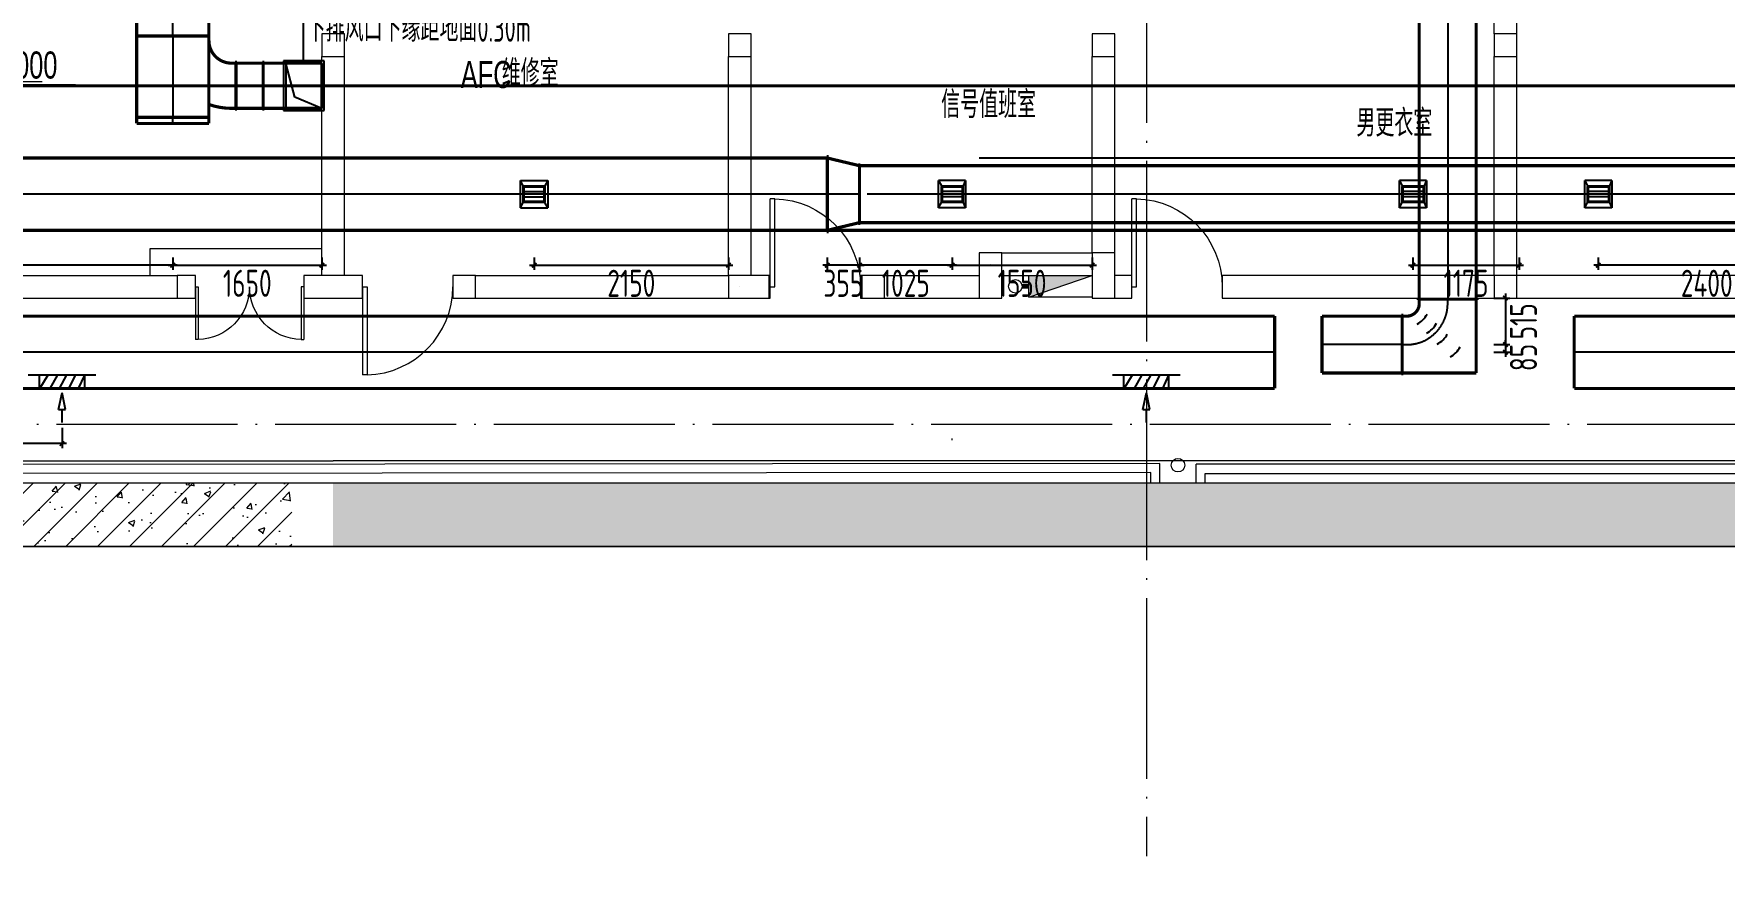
# Model space of a CAD drawing. Extents: x 4 to 13611208, y -605838 to 574722.
# Drawn here: x 13271084 to 13289792, y 179717 to 189185 of the extents above; entities that cross this region are included whole.
import ezdxf

# ---------------------------------------------------------------- set-up
doc = ezdxf.new("R2010")
doc.units = 0
doc.header["$LTSCALE"] = 1000
doc.header["$MEASUREMENT"] = 0
doc.linetypes.add('CENTER2', pattern=[28.575, 19.05, -3.175, 3.175, -3.175])
doc.linetypes.add('DOTE', pattern=[2.42, 2, -0.2, 0.02, -0.2])
for name, color, linetype in [('DUCT-D-S中心线', 5, 'CENTER2'), ('DUCT-D-S管', 130, 'Continuous'), ('DUCT-K-P中心线', 5, 'CENTER2'), ('DUCT-K-P标注', 7, 'Continuous'), ('DUCT-K-P法兰', 2, 'Continuous'), ('DUCT-K-P管', 191, 'Continuous'), ('DUCT-K-P管端线', 2, 'Continuous'), ('DUCT-K-P风口', 7, 'Continuous'), ('DUCT-K-S标注', 7, 'Continuous'), ('DUCT-X-P中心线', 5, 'CENTER2'), ('DUCT-X-P标注', 7, 'Continuous'), ('DUCT-X-P法兰', 2, 'Continuous'), ('DUCT-X-P管', 31, 'Continuous'), ('DUCT-X-P管端线', 2, 'Continuous'), ('DUCT-X-P风口', 7, 'Continuous'), ('DUCT-X-YP中心线', 5, 'CENTER2'), ('DUCT-X-YP标注', 7, 'Continuous'), ('DUCT-X-YP管', 31, 'Continuous'), ('Hvac-Hide', 8, 'Continuous')]:
    doc.layers.add(name, color=color, linetype=linetype)
doc.layers.add('建筑底图', color=8, linetype='Continuous', lineweight=13)
doc.styles.add('C', font='HZTXT_E', dxfattribs={"width": 0.7, "bigfont": 'HZTXT'})
doc.styles.add('du', font='gbenor.shx', dxfattribs={"width": 0.8, "bigfont": 'hztxt.shx'})
doc.dimstyles.new('67', dxfattribs={"dimscale": 100, "dimtxt": 3, "dimasz": 0.5, "dimexe": 0.5, "dimexo": 2, "dimgap": 0.5, "dimtad": 2, "dimdec": 0, "dimrnd": 5, "dimzin": 0, "dimdsep": 46, "dimtxsty": 'du', "dimblk": 'ARCHTICK', "dimcen": 0, "dimdle": 0.5, "dimclrd": 256, "dimclre": 256, "dimclrt": 256, "dimazin": 0, "dimtfac": 1, "dimtdec": 0, "dimtix": 1, "dimtmove": 2, "dimatfit": 3, "dimfxl": 100, "dimtolj": 1, "dimtzin": 0, "dimlwd": -1, "dimlwe": -1, "dimarcsym": 0})

# ---------------------------------------------------------------- blocks, each defined once
blk = doc.blocks.new('3#消火栓')
at = {"ltscale": 3.5}
blk.add_hatch(color=256, dxfattribs=at).paths.add_polyline_path([(-350, 240), (-350, 0), (350, 240)])
blk.add_line((-350, 0), (350, 240))
blk.add_lwpolyline([(-350, 240), (350, 240), (350, 0), (-350, 0)], close=True)
at = {"const_width": 50}
blk.add_lwpolyline([(-350, 120), (-425, 120)], dxfattribs=at)
blk.add_circle((-500, 120), 75)
blk = doc.blocks.new('$DorLib2D$00000001')
for p, q in [((0.45, 0.975), (0.5, 0.975)), ((0.45, 0), (0.45, 0.975)), ((0.5, 0), (0.5, 0.975)), ((0.5, 0), (0.45, 0))]:
    blk.add_line(p, q)
at = {"lineweight": 13}
blk.add_arc((0.475, 0), 0.975, 91.4693, 180, dxfattribs=at)
blk = doc.blocks.new('_FZH')
blk.add_lwpolyline([(-0.5, -0.5), (0.5, -0.5), (0.5, 0.5), (-0.5, 0.5)], close=True)
blk = doc.blocks.new('$DorLib2D$00000002')
for p, q in [((-0.5, 0), (-0.5, 0.4875)), ((-0.475, 0.4875), (-0.5, 0.4875)), ((-0.475, 0), (-0.475, 0.4875)), ((0.475, 0), (0.475, 0.4875)), ((0.475, 0.4875), (0.5, 0.4875)), ((0.5, 0), (0.5, 0.4875)), ((-0.5, 0), (-0.475, 0)), ((0.5, 0), (0.475, 0))]:
    blk.add_line(p, q)
at = {"lineweight": 13}
for centre, start, end in [((-0.4875, 0), 0, 88.53072), ((0.4875, 0), 91.46928, 180)]:
    blk.add_arc(centre, 0.4875, start, end, dxfattribs=at)
blk = doc.blocks.new('_ArchTick')
at = {"color": 0, "linetype": 'ByBlock', "const_width": 0.4}
blk.add_lwpolyline([(-0.5, -0.5), (0.5, 0.5)], dxfattribs=at)
blk = doc.blocks.new('*D432')
at = {"layer": 'DUCT-K-S标注', "transparency": 16777216}
for p, q in [((13286347, 186707), (13286347, 186573)), ((13287522, 186707), (13287522, 186573)), ((13286297, 186623), (13287572, 186623))]:
    blk.add_line(p, q, dxfattribs=at)
at = {"layer": 'DUCT-K-S标注', "transparency": 16777216, "xscale": 50, "yscale": 50, "zscale": 50, "rotation": 180}
blk.add_blockref('_ArchTick', (13286347, 186623), dxfattribs=at)
at = {"layer": 'DUCT-K-S标注', "transparency": 16777216, "xscale": 50, "yscale": 50, "zscale": 50}
blk.add_blockref('_ArchTick', (13287522, 186623), dxfattribs=at)
at = {"layer": 'DUCT-K-S标注', "transparency": 16777216, "insert": (13286935, 186423), "char_height": 300, "attachment_point": 5, "style": 'du'}
blk.add_mtext('\\A1;1175', dxfattribs=at)
blk = doc.blocks.new('*D433')
at = {"layer": 'DUCT-K-S标注', "transparency": 16777216}
for p, q in [((13281247, 186707), (13281247, 186573)), ((13282797, 186707), (13282797, 186573)), ((13281197, 186623), (13282847, 186623))]:
    blk.add_line(p, q, dxfattribs=at)
at = {"layer": 'DUCT-K-S标注', "transparency": 16777216, "xscale": 50, "yscale": 50, "zscale": 50, "rotation": 180}
blk.add_blockref('_ArchTick', (13281247, 186623), dxfattribs=at)
at = {"layer": 'DUCT-K-S标注', "transparency": 16777216, "xscale": 50, "yscale": 50, "zscale": 50}
blk.add_blockref('_ArchTick', (13282797, 186623), dxfattribs=at)
at = {"layer": 'DUCT-K-S标注', "transparency": 16777216, "insert": (13282022, 186423), "char_height": 300, "attachment_point": 5, "style": 'du'}
blk.add_mtext('\\A1;1550', dxfattribs=at)
blk = doc.blocks.new('*D434')
at = {"layer": 'DUCT-K-S标注', "transparency": 16777216}
for p, q in [((13280223, 186707), (13280223, 186573)), ((13281247, 186707), (13281247, 186573)), ((13281297, 186623), (13280173, 186623))]:
    blk.add_line(p, q, dxfattribs=at)
at = {"layer": 'DUCT-K-S标注', "transparency": 16777216, "xscale": 50, "yscale": 50, "zscale": 50, "rotation": 180}
blk.add_blockref('_ArchTick', (13280223, 186623), dxfattribs=at)
at = {"layer": 'DUCT-K-S标注', "transparency": 16777216, "xscale": 50, "yscale": 50, "zscale": 50}
blk.add_blockref('_ArchTick', (13281247, 186623), dxfattribs=at)
at = {"layer": 'DUCT-K-S标注', "transparency": 16777216, "insert": (13280735, 186423), "char_height": 300, "attachment_point": 5, "style": 'du'}
blk.add_mtext('\\A1;1025', dxfattribs=at)
blk = doc.blocks.new('*D435')
at = {"layer": 'DUCT-K-S标注', "transparency": 16777216}
for p, q in [((13279866, 186707), (13279866, 186573)), ((13280223, 186707), (13280223, 186573)), ((13279866, 186623), (13279816, 186623)), ((13280223, 186623), (13279866, 186623)), ((13280223, 186623), (13280273, 186623))]:
    blk.add_line(p, q, dxfattribs=at)
at = {"layer": 'DUCT-K-S标注', "transparency": 16777216, "xscale": 50, "yscale": 50, "zscale": 50}
blk.add_blockref('_ArchTick', (13279866, 186623), dxfattribs=at)
at = {"layer": 'DUCT-K-S标注', "transparency": 16777216, "xscale": 50, "yscale": 50, "zscale": 50, "rotation": 180}
blk.add_blockref('_ArchTick', (13280223, 186623), dxfattribs=at)
at = {"layer": 'DUCT-K-S标注', "transparency": 16777216, "insert": (13280044, 186423), "char_height": 300, "attachment_point": 5, "style": 'du'}
blk.add_mtext('\\A1;355', dxfattribs=at)
blk = doc.blocks.new('*D436')
at = {"layer": 'DUCT-K-S标注', "transparency": 16777216}
for p, q in [((13276622, 186707), (13276622, 186573)), ((13278772, 186707), (13278772, 186573)), ((13276572, 186623), (13278822, 186623))]:
    blk.add_line(p, q, dxfattribs=at)
at = {"layer": 'DUCT-K-S标注', "transparency": 16777216, "xscale": 50, "yscale": 50, "zscale": 50, "rotation": 180}
blk.add_blockref('_ArchTick', (13276622, 186623), dxfattribs=at)
at = {"layer": 'DUCT-K-S标注', "transparency": 16777216, "xscale": 50, "yscale": 50, "zscale": 50}
blk.add_blockref('_ArchTick', (13278772, 186623), dxfattribs=at)
at = {"layer": 'DUCT-K-S标注', "transparency": 16777216, "insert": (13277697, 186423), "char_height": 300, "attachment_point": 5, "style": 'du'}
blk.add_mtext('\\A1;2150', dxfattribs=at)
blk = doc.blocks.new('*D437')
at = {"layer": 'DUCT-K-S标注', "transparency": 16777216}
for p, q in [((13288399, 186707), (13288399, 186573)), ((13290799, 186707), (13290799, 186573)), ((13290849, 186623), (13288349, 186623))]:
    blk.add_line(p, q, dxfattribs=at)
at = {"layer": 'DUCT-K-S标注', "transparency": 16777216, "xscale": 50, "yscale": 50, "zscale": 50, "rotation": 180}
blk.add_blockref('_ArchTick', (13288399, 186623), dxfattribs=at)
at = {"layer": 'DUCT-K-S标注', "transparency": 16777216, "xscale": 50, "yscale": 50, "zscale": 50}
blk.add_blockref('_ArchTick', (13290799, 186623), dxfattribs=at)
at = {"layer": 'DUCT-K-S标注', "transparency": 16777216, "insert": (13289599, 186423), "char_height": 300, "attachment_point": 5, "style": 'du'}
blk.add_mtext('\\A1;2400', dxfattribs=at)
blk = doc.blocks.new('*D439')
at = {"layer": 'DUCT-K-S标注', "transparency": 16777216}
for p, q in [((13272622, 186707), (13272622, 186573)), ((13274272, 186707), (13274272, 186573)), ((13272572, 186623), (13274322, 186623))]:
    blk.add_line(p, q, dxfattribs=at)
at = {"layer": 'DUCT-K-S标注', "transparency": 16777216, "xscale": 50, "yscale": 50, "zscale": 50, "rotation": 180}
blk.add_blockref('_ArchTick', (13272622, 186623), dxfattribs=at)
at = {"layer": 'DUCT-K-S标注', "transparency": 16777216, "xscale": 50, "yscale": 50, "zscale": 50}
blk.add_blockref('_ArchTick', (13274272, 186623), dxfattribs=at)
at = {"layer": 'DUCT-K-S标注', "transparency": 16777216, "insert": (13273447, 186423), "char_height": 300, "attachment_point": 5, "style": 'du'}
blk.add_mtext('\\A1;1650', dxfattribs=at)
blk = doc.blocks.new('*D440')
at = {"layer": 'DUCT-K-S标注', "transparency": 16777216}
for p, q in [((13266621, 186707), (13266621, 186573)), ((13272622, 186707), (13272622, 186573)), ((13272672, 186623), (13266571, 186623))]:
    blk.add_line(p, q, dxfattribs=at)
at = {"layer": 'DUCT-K-S标注', "transparency": 16777216, "xscale": 50, "yscale": 50, "zscale": 50, "rotation": 180}
blk.add_blockref('_ArchTick', (13266621, 186623), dxfattribs=at)
at = {"layer": 'DUCT-K-S标注', "transparency": 16777216, "xscale": 50, "yscale": 50, "zscale": 50}
blk.add_blockref('_ArchTick', (13272622, 186623), dxfattribs=at)
at = {"layer": 'DUCT-K-S标注', "transparency": 16777216, "insert": (13269622, 186423), "char_height": 300, "attachment_point": 5, "style": 'du'}
blk.add_mtext('\\A1;6000', dxfattribs=at)
blk = doc.blocks.new('*D814')
at = {"layer": 'DUCT-X-YP标注', "transparency": 16777216}
for p, q in [((13271447, 184649), (13265347, 184649)), ((13265397, 184825), (13265397, 184599)), ((13271397, 184825), (13271397, 184599))]:
    blk.add_line(p, q, dxfattribs=at)
at = {"layer": 'DUCT-X-YP标注', "transparency": 16777216, "xscale": 50, "yscale": 50, "zscale": 50, "rotation": 180}
blk.add_blockref('_ArchTick', (13265397, 184649), dxfattribs=at)
at = {"layer": 'DUCT-X-YP标注', "transparency": 16777216, "xscale": 50, "yscale": 50, "zscale": 50}
blk.add_blockref('_ArchTick', (13271397, 184649), dxfattribs=at)
at = {"layer": 'DUCT-X-YP标注', "transparency": 16777216, "insert": (13268397, 184449), "char_height": 300, "attachment_point": 5, "style": 'du'}
blk.add_mtext('\\A1;6000', dxfattribs=at)
blk = doc.blocks.new('*D866')
at = {"layer": 'DUCT-X-P标注', "transparency": 16777216}
for p, q in [((13287244, 186260), (13287421, 186260)), ((13287371, 186310), (13287371, 185695)), ((13287244, 185745), (13287421, 185745))]:
    blk.add_line(p, q, dxfattribs=at)
at = {"layer": 'DUCT-X-P标注', "transparency": 16777216, "xscale": 50, "yscale": 50, "zscale": 50}
for p, rotation in [((13287371, 186260), 90), ((13287371, 185745), 270)]:
    blk.add_blockref('_ArchTick', p, dxfattribs=dict(at, rotation=rotation))
at = {"layer": 'DUCT-X-P标注', "transparency": 16777216, "insert": (13287571, 186002), "char_height": 300, "attachment_point": 5, "rotation": 90, "style": 'du'}
blk.add_mtext('\\A1;515', dxfattribs=at)
blk = doc.blocks.new('*D867')
at = {"layer": 'DUCT-X-P标注', "transparency": 16777216}
for p, q in [((13287371, 185745), (13287371, 185795)), ((13287244, 185745), (13287421, 185745)), ((13287244, 185659), (13287421, 185659)), ((13287371, 185745), (13287371, 185659)), ((13287371, 185659), (13287371, 185609))]:
    blk.add_line(p, q, dxfattribs=at)
at = {"layer": 'DUCT-X-P标注', "transparency": 16777216, "xscale": 50, "yscale": 50, "zscale": 50}
for p, rotation in [((13287371, 185745), 270), ((13287371, 185659), 90)]:
    blk.add_blockref('_ArchTick', p, dxfattribs=dict(at, rotation=rotation))
at = {"layer": 'DUCT-X-P标注', "transparency": 16777216, "insert": (13287571, 185602), "char_height": 300, "attachment_point": 5, "rotation": 90, "style": 'du'}
blk.add_mtext('\\A1;85', dxfattribs=at)
blk = doc.blocks.new('$风口$00000108')
for p, q in [((-250, 135), (-190, 75)), ((-250, -135), (-250, 135)), ((200, 25), (-190, 25)), ((250, 135), (200, 75)), ((250, 135), (250, -135)), ((-250, -135), (-190, -75)), ((250, -135), (-250, -135)), ((200, -25), (-190, -25)), ((200, -75), (250, -135))]:
    blk.add_line(p, q)
at = {"linetype": 'Continuous'}
blk.add_line((250, 135), (-250, 135), dxfattribs=at)
at = {"lineweight": 40}
for p, q in [((-190, 75), (200, 75)), ((-190, -75), (-190, 75)), ((200, 75), (200, -75)), ((-190, -75), (200, -75))]:
    blk.add_line(p, q, dxfattribs=at)
blk = doc.blocks.new('$风口$00000152')
for p, q in [((150, 300), (150, -300)), ((0, 200), (150, 200)), ((0, 200), (0, -200)), ((0, 197), (150, 123)), ((-235, 31), (-235, -31)), ((-235, 31), (-50, 0)), ((0, 106), (150, 37)), ((0, 24), (150, -43)), ((-378, 0), (-235, 0)), ((-235, -31), (-50, 0)), ((0, -59), (150, -123)), ((0, -145), (145, -200)), ((0, -200), (150, -200))]:
    blk.add_line(p, q)

msp = doc.modelspace()

# ---------------------------------------------------------------- hatches: boundary and pattern name
at = {"layer": '建筑底图'}
h = msp.add_hatch(dxfattribs=at)
h.set_pattern_fill('钢筋混凝土', color=8, scale=100, style=0)
h.set_pattern_definition([(45, (793255.26, 8e-09), (-176.7766953, 176.7766953), []), (50, (793255.26, 8e-09), (717.260183, -62.752135), [75, -825]), (355, (793255.26, 8e-09), (-138.751334, 752.192134), [60, -660]), (100.4514, (793315, -5.2), (578.50938, 689.439542), [63.74019, -701.14211]), (46.1842, (793255.26, 200), (1067.24105, -165.519014), [112.5, -1237.5]), (96.6356, (793344.2, 186.2), (934.662706, 974.11787), [95.61029, -1051.713]), (351.1842, (793255.3, 200), (934.66195, 974.1186), [90, -990]), (21, (793355.26, 150), (596.907052, -402.61889), [75, -825]), (326, (793355.26, 150), (243.31533, 725.150045), [60, -660]), (71.4514, (793405, 116.45), (840.22263, 322.530497), [63.74019, -701.14211]), (37.5, (793255.26, 8e-09), (12.1598553, 332.893854), [0, -652, 0, -670, 0, -662.5]), (7.5, (793255.26, 8e-09), (263.069537, 394.411712), [0, -382, 0, -637, 0, -252.5]), (327.5, (793032.26, 8e-09), (533.822436, -22.554872), [0, -250, 0, -780, 0, -1035]), (317.5, (792932.26, 8e-09), (583.18617, 100.104982), [0, -325, 0, -518, 0, -735])])
h.paths.add_polyline_path([(13311597.4, 183509.5), (13311597.4, 184859.5), (13310897.4, 184859.5), (13310897.4, 184209.5), (13274397.4, 184209.5), (13274397.4, 183509.5)])
h = msp.add_hatch(dxfattribs=at)
h.set_pattern_fill('钢筋混凝土', color=8, scale=100, style=0)
h.set_pattern_definition([(45, (792755.26, 8e-09), (-176.7766953, 176.7766953), []), (50, (792755.26, 8e-09), (717.260183, -62.752135), [75, -825]), (355, (792755.26, 8e-09), (-138.751334, 752.192134), [60, -660]), (100.4514, (792815, -5.2), (578.50938, 689.439542), [63.74019, -701.14211]), (46.1842, (792755.26, 200), (1067.24105, -165.519014), [112.5, -1237.5]), (96.6356, (792844.2, 186.2), (934.662706, 974.11787), [95.61029, -1051.713]), (351.1842, (792755.3, 200), (934.66195, 974.1186), [90, -990]), (21, (792855.26, 150), (596.907052, -402.61889), [75, -825]), (326, (792855.26, 150), (243.31533, 725.150045), [60, -660]), (71.4514, (792905, 116.45), (840.22263, 322.530497), [63.74019, -701.14211]), (37.5, (792755.26, 8e-09), (12.1598553, 332.893854), [0, -652, 0, -670, 0, -662.5]), (7.5, (792755.26, 8e-09), (263.069537, 394.411712), [0, -382, 0, -637, 0, -252.5]), (327.5, (792532.26, 8e-09), (533.822436, -22.554872), [0, -250, 0, -780, 0, -1035]), (317.5, (792432.26, 8e-09), (583.18617, 100.104982), [0, -325, 0, -518, 0, -735])])
h.paths.add_polyline_path([(13273939.3, 184209.5), (13270547.4, 184209.5), (13270547.4, 183509.5), (13273939.3, 183509.5)])

# ---------------------------------------------------------------- linework, layer by layer
at = {"layer": 'DUCT-D-S中心线'}
msp.add_line((13300595.6, 187808.8), (13260422.6, 187809.9), dxfattribs=at)
at = {"layer": 'DUCT-D-S管', "const_width": 35}
for points in [[(13300595.6, 188608.8), (13260422.6, 188609.9)], [(13260422.5, 187009.9), (13300595.6, 187008.8)]]:
    msp.add_lwpolyline(points, dxfattribs=at)
at = {"layer": 'DUCT-K-P中心线'}
for p, q in [((13272622.4, 189159.5), (13272622.4, 191059.3)), ((13272622.4, 189159.5), (13272622.4, 188609.5)), ((13272622.4, 188609.5), (13272622.4, 188259.5)), ((13272622.4, 188609.5), (13273322.4, 188609.5)), ((13273322.6, 188609.5), (13273622.2, 188609.5)), ((13273622.4, 188609.5), (13274072.4, 188609.5)), ((13272622.4, 188192.6), (13272622.4, 188259.5)), ((13279867.2, 187409.5), (13260872.6, 187410.4)), ((13280222.4, 187409.5), (13279867.4, 187409.5)), ((13299355.7, 187409.5), (13280222.6, 187409.5))]:
    msp.add_line(p, q, dxfattribs=at)
at = {"layer": 'DUCT-K-P标注', "elevation": 4050}
msp.add_lwpolyline([(13274068.2, 188859.5), (13274068.2, 189411.3), (13276559.9, 189411.3)], dxfattribs=at)
at = {"layer": 'DUCT-K-P法兰'}
for p, q in [((13273322.5, 188334.5), (13273322.5, 188884.5)), ((13273622.3, 188884.5), (13273622.3, 188334.5)), ((13274297.4, 188884.5), (13273847.4, 188884.5)), ((13273847.4, 188884.5), (13273847.4, 188859.5)), ((13274297.4, 188334.5), (13274297.4, 188884.5)), ((13273847.4, 188359.5), (13273847.4, 188334.5)), ((13273847.4, 188334.5), (13274297.4, 188334.5)), ((13279867.3, 187839.5), (13279867.3, 186979.5)), ((13280222.5, 187069.5), (13280222.5, 187749.5))]:
    msp.add_line(p, q, dxfattribs=at)
at = {"layer": 'DUCT-K-P法兰', "color": 18, "true_color": 0x000000}
for p in [(13273322.4, 188609.5, 4100), (13273322.6, 188609.5, 4100), (13273622.2, 188609.5, 4100), (13273622.4, 188609.5, 4100), (13274072.4, 188609.5, 3650), (13274072.4, 188609.5, 3649.8), (13279867.2, 187409.5, 3450), (13279867.4, 187409.5, 3450), (13280222.4, 187409.5, 3450), (13280222.6, 187409.5, 3450)]:
    msp.add_point(p, dxfattribs=at)
at = {"layer": 'DUCT-K-P管', "const_width": 35}
for points in [[(13272222.4, 191059.3), (13272222.4, 189159.5)], [(13273022.4, 189159.5), (13273022.4, 191059.3)], [(13272222.4, 189159.5), (13273022.4, 189159.5)], [(13272222.4, 189109.5), (13272222.4, 189159.5)], [(13273022.4, 189159.5), (13273022.4, 189109.5)], [(13272222.4, 188259.5), (13272222.4, 189109.5)], [(13273022.4, 189109.5), (13273022.4, 188402.4)], [(13273272.4, 188859.5), (13273322.4, 188859.5)], [(13273622.2, 188859.5), (13273322.6, 188859.5)], [(13273322.6, 188859.5), (13273322.6, 188359.5)], [(13273622.2, 188359.5), (13273622.2, 188859.5)], [(13273622.4, 188859.5), (13274272.4, 188859.5)], [(13274272.4, 188859.5), (13274272.4, 188359.5)], [(13273022.4, 188402.4), (13273022.4, 188259.5)], [(13273022.4, 188259.5), (13272222.4, 188259.5)], [(13272222.4, 188259.5), (13272222.4, 188192.6)], [(13272222.4, 188192.6), (13273022.4, 188192.6)], [(13273022.4, 188192.6), (13273022.4, 188259.5)], [(13273322.4, 188359.5), (13273272.4, 188359.5)], [(13273322.6, 188359.5), (13273622.2, 188359.5)], [(13273622.4, 188359.5), (13274272.4, 188359.5)], [(13279867.2, 187809.5), (13260872.6, 187810.4)], [(13279867.2, 187009.5), (13279867.2, 187809.5)], [(13280222.4, 187724.5), (13279867.4, 187809.5)], [(13299355.7, 187724.5), (13280222.6, 187724.5)], [(13280222.6, 187724.5), (13280222.6, 187094.5)], [(13280222.4, 187094.5), (13279867.4, 187009.5)], [(13280222.6, 187094.5), (13299355.7, 187094.5)], [(13260872.5, 187010.4), (13279867.2, 187009.5)]]:
    msp.add_lwpolyline(points, dxfattribs=at)
msp.add_lwpolyline([(13273022.4, 189109.5, 0.4142136), (13273272.4, 188859.5)], format="xyb", dxfattribs=at)
at = {"layer": 'DUCT-K-P管', "extrusion": (0, 0, -1), "const_width": 35}
msp.add_lwpolyline([(-13273272.4, 188359.5, 0.0851642), (-13273022.4, 188402.4)], format="xyb", dxfattribs=at)
at = {"layer": 'DUCT-K-P管', "color": 18, "true_color": 0x000000}
for p in [(13272622.4, 189159.5, 3460), (13273322.4, 188609.5, 4100), (13273622.4, 188609.5, 4100), (13274072.4, 188609.5, 3650), (13272622.4, 188259.5, 3460), (13279867.4, 187409.5, 3450), (13280222.4, 187409.5, 3450)]:
    msp.add_point(p, dxfattribs=at)
at = {"layer": 'DUCT-K-P管端线'}
for p, q in [((13273322.4, 188859.5), (13273322.4, 188359.5)), ((13273622.4, 188359.5), (13273622.4, 188859.5)), ((13274272.4, 188359.5), (13273972.4, 188484.5)), ((13279867.4, 187809.5), (13279867.4, 187009.5)), ((13280222.4, 187094.5), (13280222.4, 187724.5))]:
    msp.add_line(p, q, dxfattribs=at)
at = {"layer": 'DUCT-X-P中心线'}
for p, q in [((13286732.4, 192184.3), (13286732.4, 186248.3)), ((13286732.4, 186198.1), (13286732.4, 186248.1)), ((13286228.6, 185744.5), (13285341.9, 185744.5)), ((13286228.8, 185744.5), (13286278.8, 185744.5))]:
    msp.add_line(p, q, dxfattribs=at)
msp.add_arc((13286278.8, 186198.1), 453.6, 269.99959, 360, dxfattribs=at)
at = {"layer": 'DUCT-X-P法兰'}
for p, q in [((13287072.4, 186248.2), (13286392.4, 186248.2)), ((13286228.7, 186084.5), (13286228.7, 185404.5))]:
    msp.add_line(p, q, dxfattribs=at)
at = {"layer": 'DUCT-X-P法兰', "color": 18, "true_color": 0x000000}
for p in [(13286732.4, 186248.3, 3300), (13286732.4, 186248.1, 3300), (13286228.6, 185744.5, 3300), (13286228.8, 185744.5, 3300)]:
    msp.add_point(p, dxfattribs=at)
at = {"layer": 'DUCT-X-P管', "const_width": 35}
for points in [[(13286417.4, 192184.3), (13286417.4, 186248.3)], [(13287047.4, 186248.3), (13287047.4, 192184.3)], [(13286417.4, 186248.3), (13287047.4, 186248.3)], [(13286417.4, 186248.1), (13286417.4, 186198.1)], [(13287047.4, 185429.5), (13287047.4, 186248.1)], [(13286228.6, 186059.5), (13285341.9, 186059.5)], [(13285341.9, 186059.5), (13285341.9, 185429.5)], [(13286228.6, 185429.5), (13286228.6, 186059.5)], [(13286278.8, 186059.5), (13286228.8, 186059.5)], [(13285341.9, 185429.5), (13286228.6, 185429.5)], [(13286228.8, 185429.5), (13287047.4, 185429.5)]]:
    msp.add_lwpolyline(points, dxfattribs=at)
at = {"layer": 'DUCT-X-P管', "extrusion": (0, 0, -1), "const_width": 35}
msp.add_lwpolyline([(-13286417.4, 186198.1, 0.4142156), (-13286278.8, 186059.5)], format="xyb", dxfattribs=at)
at = {"layer": 'DUCT-X-P管', "color": 18, "true_color": 0x000000}
for p in [(13286732.4, 186248.1, 3300), (13286228.8, 185744.5, 3300)]:
    msp.add_point(p, dxfattribs=at)
at = {"layer": 'DUCT-X-P管端线'}
for p, q in [((13287047.4, 186248.1), (13286417.4, 186248.1)), ((13286228.8, 186059.5), (13286228.8, 185429.5))]:
    msp.add_line(p, q, dxfattribs=at)
for centre in [(13286278.8, 186198.1), (13286381.3, 186095.6), (13286501.5, 185975.4), (13286642.9, 185834)]:
    msp.add_arc(centre, 253.6, 296.9998, 332.9998, dxfattribs=at)
at = {"layer": 'DUCT-X-YP中心线'}
for p, q in [((13284817.5, 185659.5), (13263298, 185659.5)), ((13302077, 185659.5), (13288132, 185659.5))]:
    msp.add_line(p, q, dxfattribs=at)
at = {"layer": 'DUCT-X-YP管', "const_width": 35}
for points in [[(13284817.5, 186059.5), (13263298, 186059.5)], [(13284817.5, 185259.5), (13284817.5, 186059.5)], [(13302077, 186059.5), (13288132, 186059.5)], [(13288132, 186059.5), (13288132, 185259.5)], [(13263298, 185259.5), (13284817.5, 185259.5)], [(13288132, 185259.5), (13302077, 185259.5)]]:
    msp.add_lwpolyline(points, dxfattribs=at)
at = {"layer": 'Hvac-Hide'}
for p, q in [((13273847.4, 188859.5), (13273847.4, 188359.5)), ((13274272.4, 188859.5), (13273872.4, 188859.5)), ((13273872.4, 188859.5), (13273872.4, 188359.5)), ((13273972.4, 188484.5), (13273872.4, 188859.5)), ((13274272.4, 188359.5), (13274272.4, 188859.5)), ((13274272.4, 188359.5), (13273972.4, 188484.5)), ((13273872.4, 188359.5), (13274272.4, 188359.5))]:
    msp.add_line(p, q, dxfattribs=at)
at = {"layer": '建筑底图', "linetype": 'DOTE'}
msp.add_line((13283397.4, 209559.5), (13283397.4, 180083), dxfattribs=at)
at = {"layer": '建筑底图'}
for p, q in [((13287246.9, 189184.5), (13287246.9, 190659.5)), ((13287496.9, 189184.5), (13287496.9, 190659.5)), ((13282797.4, 186759.5), (13282797.4, 188934.5)), ((13283047.4, 186759.5), (13283047.4, 188934.5)), ((13287246.9, 186509.5), (13287246.9, 188934.5)), ((13287496.9, 186509.5), (13287496.9, 188934.5)), ((13269971.5, 188655.9), (13271177.5, 188655.9)), ((13281797.4, 186759.5), (13282797.4, 186759.5)), ((13281672.4, 186634.5), (13281672.4, 186634.5)), ((13283397.4, 186634.5), (13283397.4, 186634.5)), ((13280248.4, 186509.5), (13280235.4, 186509.5)), ((13280235.4, 186509.5), (13280235.4, 186259.5)), ((13280498.4, 186509.5), (13281547.4, 186509.5)), ((13281797.4, 186509.5), (13282797.4, 186509.5)), ((13282147.4, 186509.5), (13282147.4, 186509.5)), ((13282147.4, 186384.5), (13282147.4, 186384.5)), ((13283237.4, 186509.5), (13283047.4, 186509.5)), ((13283237.4, 186259.5), (13283237.4, 186509.5)), ((13283397.4, 186509.5), (13283397.4, 186509.5)), ((13283397.4, 186384.5), (13283397.4, 186384.5)), ((13287246.9, 186509.5), (13284237.4, 186509.5)), ((13284237.4, 186509.5), (13284237.4, 186259.5)), ((13290572.4, 186509.5), (13287496.9, 186509.5)), ((13280235.4, 186259.5), (13280248.4, 186259.5)), ((13280498.4, 186259.5), (13281547.4, 186259.5)), ((13283047.4, 186259.5), (13283237.4, 186259.5)), ((13284237.4, 186259.5), (13287246.9, 186259.5)), ((13287496.9, 186259.5), (13290572.4, 186259.5)), ((13281247.4, 184687), (13281247.4, 184707)), ((13283447.4, 184209.5), (13283447.4, 184327.5)), ((13283547.4, 184209.5), (13283547.4, 184427.6)), ((13305372.4, 184419.5), (13283947.4, 184419.5)), ((13283947.4, 184209.5), (13283947.4, 184419.5)), ((13284047.4, 184319.5), (13305472.4, 184319.5)), ((13284047.4, 184209.5), (13284047.4, 184319.5))]:
    msp.add_line(p, q, dxfattribs=at)
at = {"layer": '建筑底图', "color": 8}
for p, q in [((13274272.4, 186509.5), (13274272.4, 188934.5)), ((13274522.4, 186509.5), (13274522.4, 188934.5)), ((13278772.4, 186509.5), (13278772.4, 188934.5)), ((13279022.4, 186509.5), (13279022.4, 188934.5)), ((13268522.4, 186509.5), (13272672.4, 186509.5)), ((13275972.4, 186509.5), (13278772.4, 186509.5)), ((13278897.4, 186384.5), (13278897.4, 186384.5)), ((13278897.4, 186384.5), (13278897.4, 186384.5)), ((13278897.4, 186384.5), (13278897.4, 186384.5)), ((13279235.4, 186509.5), (13279222.4, 186509.5)), ((13279235.4, 186259.5), (13279235.4, 186509.5)), ((13268522.4, 186259.5), (13272672.4, 186259.5)), ((13275972.4, 186259.5), (13278772.4, 186259.5)), ((13279222.4, 186259.5), (13279235.4, 186259.5)), ((13283447.4, 184327.5), (13247297.4, 184295.6)), ((13283547.4, 184427.6), (13247385.8, 184395.7)), ((13305622.4, 184459.5), (13274397.4, 184459.5)), ((13310897.4, 184209.5), (13206897.4, 184209.5)), ((13311597.4, 183509.5), (13207597.4, 183509.5))]:
    msp.add_line(p, q, dxfattribs=at)
at = {"layer": '建筑底图', "color": 8, "linetype": 'DOTE'}
msp.add_line((13474197.4, 184859.5), (13119297.4, 184859.5), dxfattribs=at)
at = {"layer": '建筑底图', "color": 8}
for points in [[(13272372.4, 186509.5), (13272372.4, 186809.5), (13274272.4, 186809.5)], [(13189447.4, 182909.5), (13206647.4, 182909.5), (13206647.4, 184459.5), (13274397.4, 184459.5)], [(13168947.4, 181959.5), (13207597.4, 181959.5), (13207597.4, 183509.5), (13311597.4, 183509.5), (13311597.4, 184159.5), (13438197.4, 184159.5), (13438197.4, 183959.5), (13443697.4, 183959.5), (13443697.4, 171509.5), (13434297, 171509.5), (13434297, 165209.5), (13477297.4, 165209.5)]]:
    msp.add_lwpolyline(points, dxfattribs=at)
at = {"layer": '建筑底图'}
msp.add_circle((13283747.4, 184409.5), 75, dxfattribs=at)

# ---------------------------------------------------------------- block references
at = {"layer": 'DUCT-K-P风口', "xscale": 0.6, "yscale": 1.111111111111111, "rotation": 180}
msp.add_blockref('$风口$00000108', (13276622.4, 187409.5, 4300), dxfattribs=at)
at = {"layer": 'DUCT-K-P风口', "xscale": 0.6, "yscale": 1.111111111111111}
for p in [(13281247.4, 187409.5, 3500), (13286347.4, 187409.5, 3500), (13288398.9, 187409.5, 3500)]:
    msp.add_blockref('$风口$00000108', p, dxfattribs=at)
at = {"layer": 'DUCT-X-P风口', "yscale": 1.25, "rotation": 89.99999999999999}
for p in [(13271397.4, 185259.5, 3500), (13283397.4, 185259.5, 3500)]:
    msp.add_blockref('$风口$00000152', p, dxfattribs=at)
at = {"layer": '建筑底图', "color": 8, "xscale": 250, "yscale": 250, "zscale": 250}
for p in [(13274397.4, 189059.5), (13278897.4, 189059.5)]:
    msp.add_blockref('_FZH', p, dxfattribs=at)
at = {"layer": '建筑底图'}
for p, xscale, yscale, zscale in [((13282922.4, 189059.5), 250, 250, 250), ((13287371.9, 189059.5), 250, 250, 250), ((13281672.4, 186509.5), 250.0000043660402, 499.999633727246, 499.999633727246), ((13282922.4, 186509.5), 250.0000170562416, 499.9997019550065, 499.9997019550065), ((13280373.4, 186384.5), 250, 250, 250), ((13287371.9, 186384.5), 250, 250, 250)]:
    msp.add_blockref('_FZH', p, dxfattribs=dict(at, xscale=xscale, yscale=yscale, zscale=zscale))
at = {"layer": '建筑底图', "color": 8}
for name, p, xscale, yscale, zscale, rotation in [('$DorLib2D$00000001', (13279735.4, 186384.5), -1000, 1000, -1000, 6.345454035706406e-06), ('_FZH', (13272772.4, 186384.5), 250, 200.0000022612512, 200.0000022612512, 270), ('$DorLib2D$00000002', (13273472.4, 186384.5), 1200, -1200, 1200, 1.085160666838655e-06), ('_FZH', (13274397.4, 186384.5), 249.9999936440145, 649.9999962579459, 649.9999962579459, 270), ('$DorLib2D$00000001', (13275222.4, 186384.5), -1000, -1000, -1000, 359.9999956863224), ('_FZH', (13275847.4, 186384.5), 250, 250, 250, 270), ('_FZH', (13278997.4, 186384.5), 249.9999639023445, 450.0000109467655, 450.0000109467655, 270)]:
    msp.add_blockref(name, p, dxfattribs=dict(at, xscale=xscale, yscale=yscale, zscale=zscale, rotation=rotation))
at = {"layer": '建筑底图', "xscale": -1000, "yscale": 1000, "zscale": -1000, "rotation": 3.947907440959852e-06}
msp.add_blockref('$DorLib2D$00000001', (13283737.4, 186384.5), dxfattribs=at)
at = {"layer": '建筑底图', "ltscale": 100}
msp.add_blockref('3#消火栓', (13282447.6, 186269.5), dxfattribs=at)

# ---------------------------------------------------------------- texts
at = {"layer": 'DUCT-K-P标注', "style": 'du', "width": 0.7}
msp.add_text('下排风口下缘距地面0.30m', height=300, dxfattribs=at).set_placement((13274104.1, 189096.4, 350))
at = {"layer": '建筑底图', "style": 'C', "width": 0.7}
for s, p in [('%%P0.000', (13270489.2, 188688.9)), ('信号值班室', (13281126.6, 188252)), ('男更衣室', (13285722.2, 188047))]:
    msp.add_text(s, height=300, dxfattribs=at).set_placement(p)
at = {"layer": '建筑底图', "color": 8, "style": 'C', "width": 0.7}
for s, p in [('AFC', (13275809.7, 188583.9)), ('维修室', (13276263.6, 188596.9))]:
    msp.add_text(s, height=300, dxfattribs=at).set_placement(p)

# ---------------------------------------------------------------- dimensions: what is measured, and where the dimension line sits
at = {"layer": 'DUCT-K-S标注'}
for base, p1, p2, picture, middle in [((13266620.9463, 186623.173), (13272622.3662, 186907.123, 3735), (13266620.9463, 186907.123, 3735), '*D440', (13269621.6563, 186423.173)), ((13274272.4, 186623.2), (13272622.4, 186907.1, 3735), (13274272.4, 186907.1, 3735), '*D439', (13273447.4, 186423.2)), ((13278772.4, 186623.2), (13276622.4, 186907.1, 3500), (13278772.4, 186907.1), '*D436', (13277697.4, 186423.2)), ((13279866.2, 186623.2), (13280222.6, 186907.1, 3735), (13279866.2, 186907.1, 3735), '*D435', (13280044.4, 186423.2)), ((13280222.6, 186623.2), (13281247.4, 186907.1, 3500), (13280222.6, 186907.1, 3735), '*D434', (13280735, 186423.2)), ((13282797.4, 186623.2), (13281247.4, 186907.1, 3500), (13282797.4, 186907.1), '*D433', (13282022.4, 186423.2)), ((13287522.4, 186623.2), (13286347.4, 186907.1), (13287522.4, 186907.1), '*D432', (13286934.9, 186423.2)), ((13288398.9, 186623.2), (13290798.9, 186907.1, 3735), (13288398.9, 186907.1, 3500), '*D437', (13289598.9, 186423.2))]:
    dim = msp.add_linear_dim(base=base, p1=p1, p2=p2, dimstyle='67', dxfattribs=at)
    dim.commit()
    dim.dimension.update_dxf_attribs({"geometry": picture, "text_midpoint": middle})
at = {"layer": 'DUCT-X-P标注'}
dim = msp.add_linear_dim(base=(13287370.8, 185744.5), p1=(13287043.9, 186259.5), p2=(13287044.1, 185744.5, 3300), angle=90, dimstyle='67', dxfattribs=at)
dim.commit()
dim.dimension.update_dxf_attribs({"geometry": '*D866', "text_midpoint": (13287570.8, 186002)})
dim = msp.add_linear_dim(base=(13287370.8, 185658.6), p1=(13287044.1, 185744.5, 3300), p2=(13287044.1, 185658.6, 3300), angle=90, dimstyle='67', dxfattribs=at)
dim.commit()
dim.dimension.update_dxf_attribs({"geometry": '*D867', "text_midpoint": (13287570.8, 185601.5), "dimtype": 128})
at = {"layer": 'DUCT-X-YP标注'}
dim = msp.add_linear_dim(base=(13265397.4, 184649), p1=(13271397.4, 185024.7, 3500), p2=(13265397.4, 185024.7), dimstyle='67', dxfattribs=at)
dim.commit()
dim.dimension.update_dxf_attribs({"geometry": '*D814', "text_midpoint": (13268397.4, 184449)})

doc.saveas('drawing.dxf')
